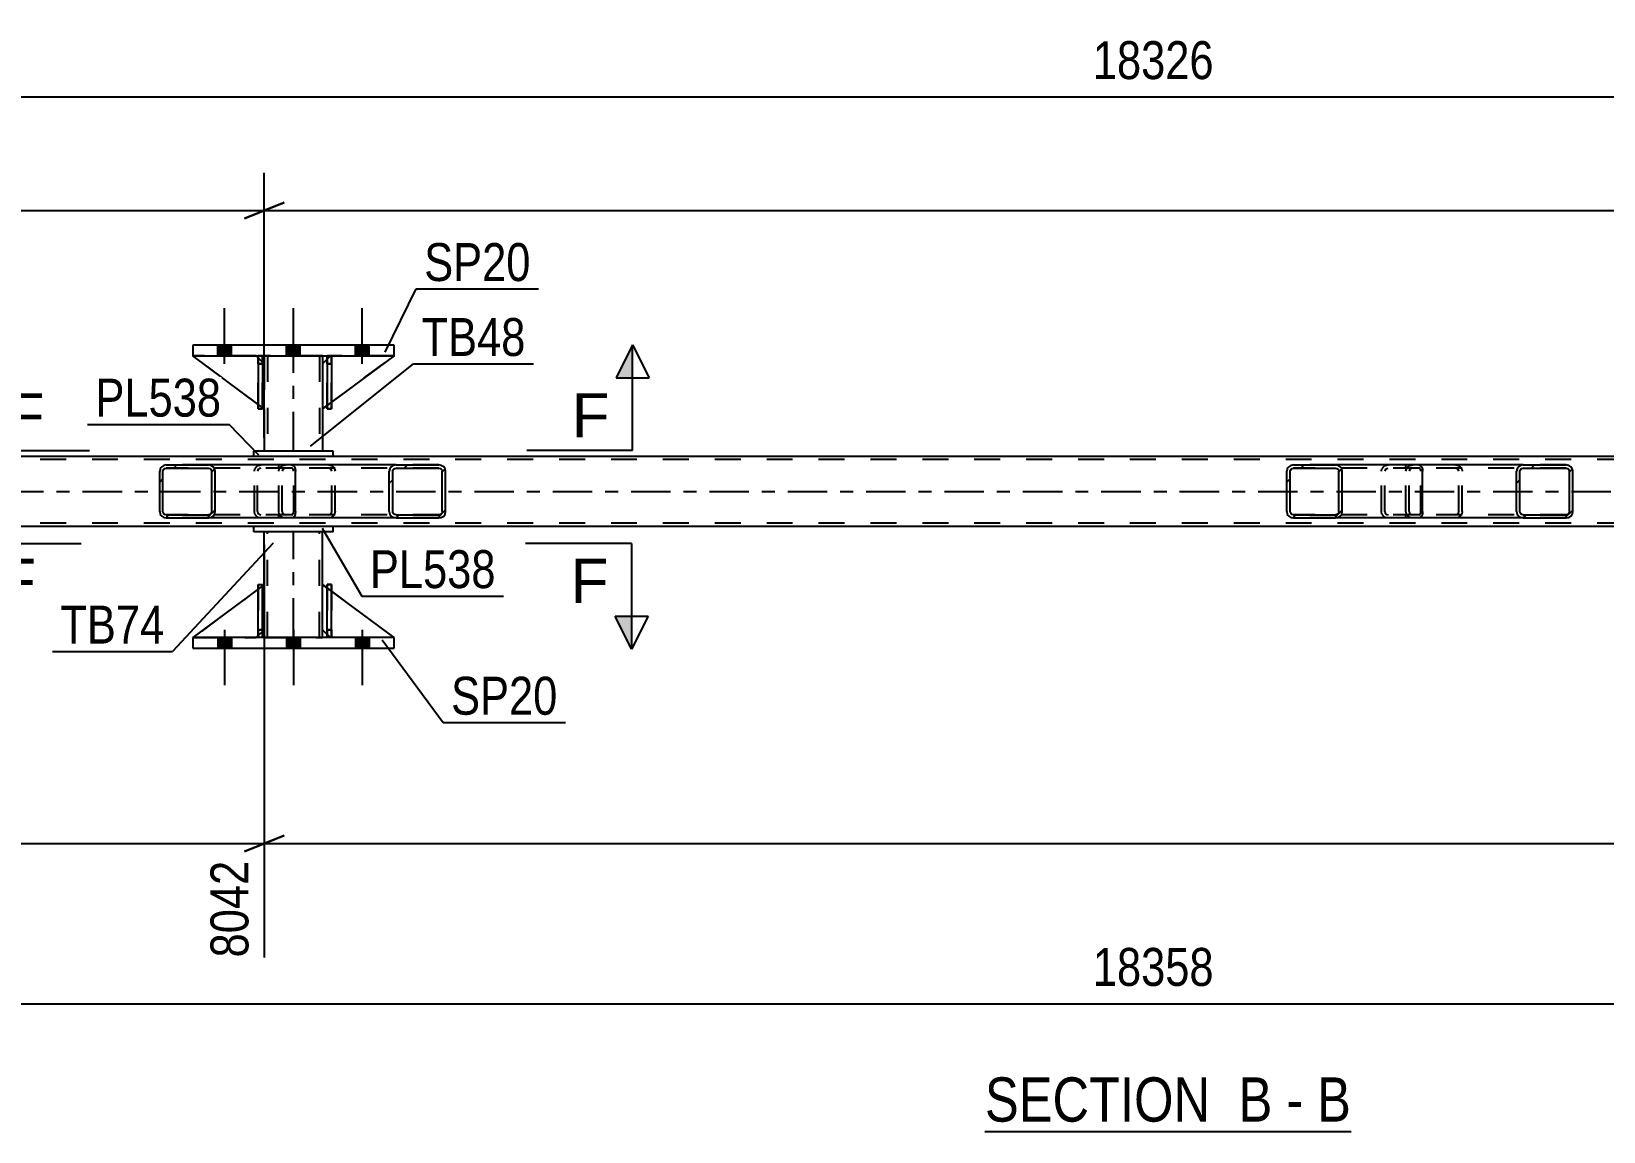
# Model space of a CAD drawing. Header units: millimetres. Extents: x 0 to 841, y 0 to 594.
# Drawn here: x 314.7 to 433.4, y 175.8 to 258.8 of the extents above; entities that cross this region are included whole.
import ezdxf

# ---------------------------------------------------------------- set-up
doc = ezdxf.new("R2010")
doc.units = ezdxf.units.MM
doc.linetypes.add('DXK_LINE_DOT2', pattern=[3.9198, 1.9599, -1.9599])
doc.linetypes.add('DXK_LINE_DOT3', pattern=[5.9187, 2.979, -0.9799, 0.9799, -0.9799])
doc.styles.add('Arial', font='ARIAL.TTF', dxfattribs={"height": 0.2})
doc.styles.add('Arial Narrow', font='ARIALN.TTF', dxfattribs={"height": 0.2})

# ---------------------------------------------------------------- blocks, each defined once
blk = doc.blocks.new('Unknown-717034467-12 - 3060')
at = {"color": 6, "linetype": 'Continuous'}
blk.add_line((386.7, 175.77), (414.35, 175.77), dxfattribs=at)
at = {"color": 0, "linetype": 'Continuous'}
for points in [[(404.81, 176.52), (404.81, 180.02), (386.7, 180.02), (386.7, 176.52)], [(408.42, 176.52), (408.42, 180.02), (405.86, 180.02), (405.86, 176.52)], [(410.74, 176.52), (410.74, 180.02), (409.47, 180.02), (409.47, 176.52)], [(414.35, 176.52), (414.35, 180.02), (411.79, 180.02), (411.79, 176.52)]]:
    blk.add_wipeout(points, dxfattribs=at)
at = {"color": 7, "linetype": 'Continuous', "style": 'Arial Narrow'}
for s, p in [('SECTION ', (386.7, 176.52)), ('B', (405.86, 176.52)), ('B', (411.79, 176.52)), ('-', (409.47, 176.52))]:
    blk.add_text(s, height=3.34, dxfattribs=at).set_placement(p)
blk = doc.blocks.new('Part-717034467-3235 - 3060')
at = {"color": 2, "linetype": 'Continuous'}
for p, q in [((331.82, 230.68), (326.87, 234.35)), ((331.82, 234.2), (331.67, 234.35)), ((332.27, 233.75), (332.14, 233.88)), ((332.27, 233.75), (332.27, 233.75)), ((332.27, 230.35), (332.27, 233.75)), ((332.14, 230.44), (332.27, 230.35)), ((332.27, 230.35), (332.27, 230.35))]:
    blk.add_line(p, q, dxfattribs=at)
at = {"color": 7, "linetype": 'DXK_LINE_DOT2'}
for p, q in [((331.67, 234.35), (326.87, 234.35)), ((331.67, 234.35), (332.27, 233.75)), ((332.14, 233.88), (331.82, 234.2)), ((332.27, 233.75), (332.27, 230.35)), ((332.14, 230.44), (331.82, 230.68))]:
    blk.add_line(p, q, dxfattribs=at)
blk = doc.blocks.new('Part-717034467-3236 - 3060')
at = {"color": 7, "linetype": 'DXK_LINE_DOT2'}
for p, q in [((337.02, 233.75), (337.02, 234.35)), ((337.02, 234.35), (337.02, 234.35)), ((337.02, 234.35), (337.02, 230.35)), ((337.34, 234.35), (337.02, 234.35)), ((337.34, 233.75), (337.34, 234.35)), ((337.34, 230.35), (337.34, 234.35)), ((337.02, 230.35), (337.02, 233.75)), ((337.02, 233.75), (337.34, 233.75)), ((337.34, 233.75), (337.34, 230.35)), ((337.02, 230.35), (337.34, 230.35))]:
    blk.add_line(p, q, dxfattribs=at)
blk = doc.blocks.new('Part-717034467-3144 - 3060')
at = {"linetype": 'Continuous'}
h = blk.add_hatch(dxfattribs=at)
h.set_pattern_fill('', scale=0.7, style=0, pattern_type=0)
h.set_pattern_definition([(45, (431.0653, 225.8123), (-1.57154, 1.57154), [])])
h.paths.add_polyline_path([(431.1, 225.63), (431.07, 225.81), (430.95, 225.97), (430.79, 226.07), (430.59, 226.11), (427.36, 226.11), (427.16, 226.07), (427, 225.97), (426.89, 225.81), (426.85, 225.63), (426.85, 222.59), (426.89, 222.4), (427, 222.25), (427.16, 222.15), (427.36, 222.11), (430.59, 222.11), (430.79, 222.15), (430.95, 222.25), (431.07, 222.4), (431.1, 222.59)])
h.paths.add_polyline_path([(430.83, 222.5), (430.77, 222.42), (430.69, 222.37), (430.59, 222.35), (427.36, 222.35), (427.26, 222.37), (427.18, 222.42), (427.12, 222.5), (427.1, 222.59), (427.1, 225.63), (427.12, 225.72), (427.18, 225.8), (427.26, 225.85), (427.36, 225.87), (430.59, 225.87), (430.69, 225.85), (430.77, 225.8), (430.83, 225.72), (430.85, 225.63), (430.85, 222.59)])
at = {"color": 7, "linetype": 'DXK_LINE_DOT2'}
for p, q in [((418.5, 225.63), (418.54, 225.81)), ((418.5, 222.59), (418.5, 225.63)), ((418.77, 225.72), (418.75, 225.63)), ((418.75, 222.59), (418.75, 225.63)), ((418.83, 225.8), (418.77, 225.72)), ((418.81, 226.07), (419.01, 226.11)), ((418.91, 225.85), (418.83, 225.8)), ((419.01, 225.87), (418.91, 225.85)), ((419.49, 226.11), (419.01, 226.11)), ((430.59, 225.87), (419.01, 225.87)), ((422.24, 226.11), (422.44, 226.07)), ((422.34, 225.85), (422.24, 225.87)), ((422.42, 225.8), (422.34, 225.85)), ((422.48, 225.72), (422.42, 225.8)), ((422.5, 225.63), (422.48, 225.72)), ((422.5, 222.59), (422.5, 225.63)), ((422.72, 225.81), (422.75, 225.63)), ((422.75, 222.59), (422.75, 225.63)), ((430.59, 226.11), (427.36, 226.11)), ((418.54, 222.4), (418.5, 222.59)), ((418.75, 222.59), (418.77, 222.5)), ((418.77, 222.5), (418.83, 222.42)), ((419.01, 222.11), (418.81, 222.15)), ((418.83, 222.42), (418.91, 222.37)), ((418.91, 222.37), (419.01, 222.35)), ((430.59, 222.35), (419.01, 222.35)), ((419.49, 222.11), (419.01, 222.11)), ((422.24, 222.35), (422.34, 222.37)), ((422.44, 222.15), (422.24, 222.11)), ((422.34, 222.37), (422.42, 222.42)), ((422.42, 222.42), (422.48, 222.5)), ((422.48, 222.5), (422.5, 222.59)), ((422.75, 222.59), (422.72, 222.4)), ((430.59, 222.11), (427.36, 222.11))]:
    blk.add_line(p, q, dxfattribs=at)
at = {"color": 2, "linetype": 'Continuous'}
for p, q in [((427.36, 226.11), (419.49, 226.11)), ((426.89, 225.81), (426.85, 225.63)), ((426.85, 222.59), (426.85, 225.63)), ((427.1, 225.63), (427.12, 225.72)), ((427.1, 222.59), (427.1, 225.63)), ((427.12, 225.72), (427.18, 225.8)), ((427.36, 226.11), (427.16, 226.07)), ((427.18, 225.8), (427.26, 225.85)), ((427.26, 225.85), (427.36, 225.87)), ((427.36, 226.11), (430.59, 226.11)), ((427.36, 225.87), (430.59, 225.87)), ((430.79, 226.07), (430.59, 226.11)), ((430.59, 225.87), (430.69, 225.85)), ((430.69, 225.85), (430.77, 225.8)), ((430.77, 225.8), (430.83, 225.72)), ((430.83, 225.72), (430.85, 225.63)), ((430.85, 222.59), (430.85, 225.63)), ((431.1, 225.63), (431.07, 225.81)), ((431.1, 222.59), (431.1, 225.63)), ((427.36, 222.11), (419.49, 222.11)), ((426.85, 222.59), (426.89, 222.4)), ((427.12, 222.5), (427.1, 222.59)), ((427.18, 222.42), (427.12, 222.5)), ((427.16, 222.15), (427.36, 222.11)), ((427.26, 222.37), (427.18, 222.42)), ((427.36, 222.35), (427.26, 222.37)), ((427.36, 222.35), (430.59, 222.35)), ((427.36, 222.11), (430.59, 222.11)), ((430.69, 222.37), (430.59, 222.35)), ((430.59, 222.11), (430.79, 222.15)), ((430.77, 222.42), (430.69, 222.37)), ((430.83, 222.5), (430.77, 222.42)), ((430.85, 222.59), (430.83, 222.5)), ((431.07, 222.4), (431.1, 222.59))]:
    blk.add_line(p, q, dxfattribs=at)
at = {"color": 7, "linetype": 'DXK_LINE_DOT2'}
for centre, start, end in [((418.99, 225.61), 110.7583, 155.6801), ((422.26, 225.61), 24.3199, 69.2417), ((418.99, 222.61), 204.3199, 249.2417), ((422.26, 222.61), 290.7583, 335.6801)]:
    blk.add_arc(centre, 0.496, start, end, dxfattribs=at)
at = {"color": 2, "linetype": 'Continuous'}
for centre, start, end in [((427.34, 225.61), 110.7583, 155.68), ((430.61, 225.61), 24.32, 69.2417), ((427.34, 222.61), 204.32, 249.2417), ((430.61, 222.61), 290.7583, 335.68)]:
    blk.add_arc(centre, 0.496, start, end, dxfattribs=at)
blk = doc.blocks.new('Part-717034467-3149 - 3060')
at = {"color": 2, "linetype": 'Continuous'}
for p, q in [((728.88, 226.75), (69.96, 226.75)), ((331.47, 221.47), (167.2, 221.47)), ((586.88, 221.47), (337.47, 221.47))]:
    blk.add_line(p, q, dxfattribs=at)
at = {"color": 7, "linetype": 'DXK_LINE_DOT2'}
for p, q in [((728.88, 226.51), (69.96, 226.51)), ((728.88, 221.71), (69.96, 221.71)), ((337.47, 221.47), (331.47, 221.47))]:
    blk.add_line(p, q, dxfattribs=at)
at = {"color": 7, "linetype": 'DXK_LINE_DOT3'}
blk.add_line((69.96, 224.11), (728.88, 224.11), dxfattribs=at)
blk = doc.blocks.new('Part-717034467-3348 - 3060')
at = {"color": 7, "linetype": 'DXK_LINE_DOT2'}
for p, q in [((337.34, 217.07), (337.02, 217.07)), ((337.02, 213.67), (337.02, 217.07)), ((337.02, 217.07), (337.02, 213.07)), ((337.34, 217.07), (337.34, 213.67)), ((337.34, 213.07), (337.34, 217.07)), ((337.34, 213.67), (337.02, 213.67)), ((337.02, 213.07), (337.02, 213.67)), ((337.34, 213.07), (337.02, 213.07)), ((337.34, 213.67), (337.34, 213.07)), ((337.34, 213.07), (337.34, 213.07))]:
    blk.add_line(p, q, dxfattribs=at)
blk = doc.blocks.new('Part-717034467-3232 - 3060')
at = {"color": 7, "linetype": 'DXK_LINE_DOT2'}
for p, q in [((337.27, 234.35), (336.67, 233.75)), ((336.67, 230.35), (342.07, 234.35)), ((342.07, 234.35), (337.27, 234.35)), ((336.67, 233.75), (336.67, 230.35))]:
    blk.add_line(p, q, dxfattribs=at)
blk = doc.blocks.new('Part-717034467-3185 - 3060')
at = {"color": 2, "linetype": 'Continuous'}
for p, q in [((337.47, 227.15), (331.47, 227.15)), ((331.47, 226.75), (331.47, 227.15)), ((337.47, 226.75), (337.47, 227.15)), ((337.47, 226.75), (331.47, 226.75))]:
    blk.add_line(p, q, dxfattribs=at)
blk = doc.blocks.new('Part-717034467-3187 - 3060')
at = {"linetype": 'Continuous'}
h = blk.add_hatch(dxfattribs=at)
h.set_pattern_fill('', scale=0.7, style=0, pattern_type=0)
h.set_pattern_definition([(45, (328.5195, 225.8123), (-1.57154, 1.57154), [])])
h.paths.add_polyline_path([(328.56, 225.63), (328.52, 225.81), (328.41, 225.97), (328.25, 226.07), (328.06, 226.11), (324.87, 226.11), (324.68, 226.07), (324.52, 225.97), (324.41, 225.81), (324.37, 225.63), (324.37, 222.59), (324.41, 222.4), (324.52, 222.25), (324.68, 222.15), (324.87, 222.11), (328.06, 222.11), (328.25, 222.15), (328.41, 222.25), (328.52, 222.4), (328.56, 222.59)])
h.paths.add_polyline_path([(328.29, 222.5), (328.23, 222.42), (328.15, 222.37), (328.06, 222.35), (324.87, 222.35), (324.77, 222.37), (324.69, 222.42), (324.64, 222.5), (324.62, 222.59), (324.62, 225.63), (324.64, 225.72), (324.69, 225.8), (324.77, 225.85), (324.87, 225.87), (328.06, 225.87), (328.15, 225.85), (328.23, 225.8), (328.29, 225.72), (328.31, 225.63), (328.31, 222.59)])
at = {"color": 2, "linetype": 'Continuous'}
for p, q in [((324.41, 225.81), (324.37, 225.63)), ((324.37, 222.59), (324.37, 225.63)), ((324.62, 225.63), (324.64, 225.72)), ((324.62, 222.59), (324.62, 225.63)), ((324.64, 225.72), (324.69, 225.8)), ((324.87, 226.11), (324.68, 226.07)), ((324.69, 225.8), (324.77, 225.85)), ((324.77, 225.85), (324.87, 225.87)), ((324.87, 226.11), (328.06, 226.11)), ((324.87, 225.87), (328.06, 225.87)), ((334.36, 226.11), (328.06, 226.11)), ((328.25, 226.07), (328.06, 226.11)), ((328.06, 225.87), (328.15, 225.85)), ((328.15, 225.85), (328.23, 225.8)), ((328.23, 225.8), (328.29, 225.72)), ((328.29, 225.72), (328.31, 225.63)), ((328.31, 222.59), (328.31, 225.63)), ((328.56, 225.63), (328.52, 225.81)), ((328.56, 222.59), (328.56, 225.63)), ((334.36, 226.11), (334.46, 226.07)), ((334.46, 226.07), (334.55, 225.97)), ((334.55, 225.97), (334.61, 225.81)), ((334.61, 225.81), (334.63, 225.63)), ((334.63, 222.59), (334.63, 225.63)), ((324.37, 222.59), (324.41, 222.4)), ((324.64, 222.5), (324.62, 222.59)), ((324.69, 222.42), (324.64, 222.5)), ((324.68, 222.15), (324.87, 222.11)), ((324.77, 222.37), (324.69, 222.42)), ((324.87, 222.35), (324.77, 222.37)), ((324.87, 222.35), (328.06, 222.35)), ((324.87, 222.11), (328.06, 222.11)), ((328.15, 222.37), (328.06, 222.35)), ((328.06, 222.11), (328.25, 222.15)), ((334.36, 222.11), (328.06, 222.11)), ((328.23, 222.42), (328.15, 222.37)), ((328.29, 222.5), (328.23, 222.42)), ((328.31, 222.59), (328.29, 222.5)), ((328.52, 222.4), (328.56, 222.59)), ((334.46, 222.15), (334.36, 222.11)), ((334.55, 222.25), (334.46, 222.15)), ((334.61, 222.4), (334.55, 222.25)), ((334.63, 222.59), (334.61, 222.4))]:
    blk.add_line(p, q, dxfattribs=at)
at = {"color": 7, "linetype": 'DXK_LINE_DOT2'}
for p, q in [((328.06, 226.11), (324.87, 226.11)), ((334.36, 225.87), (324.87, 225.87)), ((331.52, 225.63), (331.56, 225.81)), ((331.52, 222.59), (331.52, 225.63)), ((331.79, 225.72), (331.77, 225.63)), ((331.77, 222.59), (331.77, 225.63)), ((331.84, 225.8), (331.79, 225.72)), ((331.83, 226.07), (332.02, 226.11)), ((331.92, 225.85), (331.84, 225.8)), ((332.02, 225.87), (331.92, 225.85)), ((333.36, 225.87), (333.36, 226.11)), ((334.41, 225.85), (334.36, 225.87)), ((334.45, 225.8), (334.41, 225.85)), ((334.48, 225.72), (334.45, 225.8)), ((334.49, 225.63), (334.48, 225.72)), ((334.49, 222.59), (334.49, 225.63)), ((334.36, 222.35), (324.87, 222.35)), ((328.06, 222.11), (324.87, 222.11)), ((331.56, 222.4), (331.52, 222.59)), ((331.77, 222.59), (331.79, 222.5)), ((331.79, 222.5), (331.84, 222.42)), ((332.02, 222.11), (331.83, 222.15)), ((331.84, 222.42), (331.92, 222.37)), ((331.92, 222.37), (332.02, 222.35)), ((333.36, 222.11), (333.36, 222.35)), ((334.36, 222.35), (334.41, 222.37)), ((334.41, 222.37), (334.45, 222.42)), ((334.45, 222.42), (334.48, 222.5)), ((334.48, 222.5), (334.49, 222.59))]:
    blk.add_line(p, q, dxfattribs=at)
at = {"color": 2, "linetype": 'Continuous'}
for centre, start, end in [((324.86, 225.61), 111.1941, 156.1506), ((328.07, 225.61), 23.8494, 68.8059), ((324.86, 222.6), 203.8494, 248.8059), ((328.07, 222.6), 291.1941, 336.1506)]:
    blk.add_arc(centre, 0.492, start, end, dxfattribs=at)
at = {"color": 7, "linetype": 'DXK_LINE_DOT2'}
for centre, start, end in [((332.01, 225.61), 111.1941, 156.1506), ((332.01, 222.6), 203.8494, 248.8059)]:
    blk.add_arc(centre, 0.492, start, end, dxfattribs=at)
blk = doc.blocks.new('Bolt-717034467-3205 - 3060')
at = {"linetype": 'Continuous'}
for points in [[(328.75, 234.35), (329.79, 234.35), (329.79, 235.15), (328.75, 235.15)], [(328.75, 234.35), (329.79, 234.35), (329.79, 235.15), (328.75, 235.15)], [(328.75, 234.35), (329.79, 234.35), (329.79, 235.15), (328.75, 235.15)], [(333.95, 234.35), (334.99, 234.35), (334.99, 235.15), (333.95, 235.15)], [(333.95, 234.35), (334.99, 234.35), (334.99, 235.15), (333.95, 235.15)], [(339.15, 234.35), (340.19, 234.35), (340.19, 235.15), (339.15, 235.15)], [(339.15, 234.35), (340.19, 234.35), (340.19, 235.15), (339.15, 235.15)], [(339.15, 234.35), (340.19, 234.35), (340.19, 235.15), (339.15, 235.15)]]:
    blk.add_hatch(color=1, dxfattribs=at).paths.add_polyline_path(points)
at = {"color": 1, "linetype": 'Continuous'}
for p, q in [((329.27, 233.75), (329.27, 237.95)), ((329.27, 233.75), (329.27, 237.95)), ((329.27, 233.75), (329.27, 237.95)), ((334.47, 233.75), (334.47, 237.95)), ((334.47, 233.75), (334.47, 237.95)), ((339.67, 233.75), (339.67, 237.95)), ((339.67, 233.75), (339.67, 237.95)), ((339.67, 233.75), (339.67, 237.95)), ((328.75, 234.35), (328.75, 235.15)), ((328.75, 234.35), (328.75, 235.15)), ((328.75, 234.35), (328.75, 235.15)), ((329.79, 234.35), (329.79, 235.15)), ((329.79, 234.35), (329.79, 235.15)), ((329.79, 234.35), (329.79, 235.15)), ((333.95, 234.35), (333.95, 235.15)), ((333.95, 234.35), (333.95, 235.15)), ((334.99, 234.35), (334.99, 235.15)), ((334.99, 234.35), (334.99, 235.15)), ((339.15, 234.35), (339.15, 235.15)), ((339.15, 234.35), (339.15, 235.15)), ((339.15, 234.35), (339.15, 235.15)), ((340.19, 234.35), (340.19, 235.15)), ((340.19, 234.35), (340.19, 235.15)), ((340.19, 234.35), (340.19, 235.15))]:
    blk.add_line(p, q, dxfattribs=at)
blk = doc.blocks.new('Part-717034467-3328 - 3060')
at = {"color": 2, "linetype": 'Continuous'}
for p, q in [((331.82, 216.74), (326.87, 213.07)), ((332.27, 217.07), (332.14, 216.97)), ((332.27, 213.67), (332.27, 217.07)), ((331.82, 213.22), (331.67, 213.07)), ((332.27, 213.67), (332.14, 213.54)), ((332.27, 213.67), (332.27, 213.67))]:
    blk.add_line(p, q, dxfattribs=at)
at = {"color": 7, "linetype": 'DXK_LINE_DOT2'}
for p, q in [((332.14, 216.97), (331.82, 216.74)), ((332.27, 213.67), (332.27, 217.07)), ((326.87, 213.07), (331.67, 213.07)), ((332.27, 213.67), (331.67, 213.07)), ((332.14, 213.54), (331.82, 213.22))]:
    blk.add_line(p, q, dxfattribs=at)
blk = doc.blocks.new('Part-717034467-3220 - 3060')
at = {"linetype": 'Continuous'}
h = blk.add_hatch(dxfattribs=at)
h.set_pattern_fill('', scale=0.7, style=0, pattern_type=0)
h.set_pattern_definition([(45, (413.6538, 225.8123), (-1.57154, 1.57154), [])])
h.paths.add_polyline_path([(413.69, 225.63), (413.65, 225.81), (413.54, 225.97), (413.38, 226.07), (413.19, 226.11), (410.01, 226.11), (409.81, 226.07), (409.65, 225.97), (409.54, 225.81), (409.5, 225.63), (409.5, 222.59), (409.54, 222.4), (409.65, 222.25), (409.81, 222.15), (410.01, 222.11), (413.19, 222.11), (413.38, 222.15), (413.54, 222.25), (413.65, 222.4), (413.69, 222.59)])
h.paths.add_polyline_path([(413.42, 222.5), (413.37, 222.42), (413.29, 222.37), (413.19, 222.35), (410.01, 222.35), (409.91, 222.37), (409.83, 222.42), (409.77, 222.5), (409.75, 222.59), (409.75, 225.63), (409.77, 225.72), (409.83, 225.8), (409.91, 225.85), (410.01, 225.87), (413.19, 225.87), (413.29, 225.85), (413.37, 225.8), (413.42, 225.72), (413.44, 225.63), (413.44, 222.59)])
at = {"color": 2, "linetype": 'Continuous'}
for p, q in [((409.54, 225.81), (409.5, 225.63)), ((409.5, 222.59), (409.5, 225.63)), ((409.75, 225.63), (409.77, 225.72)), ((409.75, 222.59), (409.75, 225.63)), ((409.77, 225.72), (409.83, 225.8)), ((410.01, 226.11), (409.81, 226.07)), ((409.83, 225.8), (409.91, 225.85)), ((409.91, 225.85), (410.01, 225.87)), ((410.01, 226.11), (413.19, 226.11)), ((410.01, 225.87), (413.19, 225.87)), ((419.49, 226.11), (413.19, 226.11)), ((413.38, 226.07), (413.19, 226.11)), ((413.19, 225.87), (413.29, 225.85)), ((413.29, 225.85), (413.37, 225.8)), ((413.37, 225.8), (413.42, 225.72)), ((413.42, 225.72), (413.44, 225.63)), ((413.44, 222.59), (413.44, 225.63)), ((413.69, 225.63), (413.65, 225.81)), ((413.69, 222.59), (413.69, 225.63)), ((419.49, 226.11), (419.59, 226.07)), ((419.59, 226.07), (419.68, 225.97)), ((419.68, 225.97), (419.74, 225.81)), ((419.74, 225.81), (419.76, 225.63)), ((419.76, 222.59), (419.76, 225.63)), ((409.5, 222.59), (409.54, 222.4)), ((409.77, 222.5), (409.75, 222.59)), ((409.83, 222.42), (409.77, 222.5)), ((409.81, 222.15), (410.01, 222.11)), ((409.91, 222.37), (409.83, 222.42)), ((410.01, 222.35), (409.91, 222.37)), ((410.01, 222.35), (413.19, 222.35)), ((410.01, 222.11), (413.19, 222.11)), ((413.29, 222.37), (413.19, 222.35)), ((413.19, 222.11), (413.38, 222.15)), ((419.49, 222.11), (413.19, 222.11)), ((413.37, 222.42), (413.29, 222.37)), ((413.42, 222.5), (413.37, 222.42)), ((413.44, 222.59), (413.42, 222.5)), ((413.65, 222.4), (413.69, 222.59)), ((419.59, 222.15), (419.49, 222.11)), ((419.68, 222.25), (419.59, 222.15)), ((419.74, 222.4), (419.68, 222.25)), ((419.76, 222.59), (419.74, 222.4))]:
    blk.add_line(p, q, dxfattribs=at)
at = {"color": 7, "linetype": 'DXK_LINE_DOT2'}
for p, q in [((413.19, 226.11), (410.01, 226.11)), ((419.49, 225.87), (410.01, 225.87)), ((416.65, 225.63), (416.69, 225.81)), ((416.65, 222.59), (416.65, 225.63)), ((416.92, 225.72), (416.9, 225.63)), ((416.9, 222.59), (416.9, 225.63)), ((416.98, 225.8), (416.92, 225.72)), ((416.96, 226.07), (417.16, 226.11)), ((416.98, 225.8), (417, 225.81)), ((417, 225.81), (417.06, 225.85)), ((417.06, 225.85), (417.16, 225.87)), ((418.5, 225.87), (418.5, 226.11)), ((419.54, 225.85), (419.49, 225.87)), ((419.59, 225.8), (419.54, 225.85)), ((419.62, 225.72), (419.59, 225.8)), ((419.63, 225.63), (419.62, 225.72)), ((419.63, 222.59), (419.63, 225.63)), ((419.49, 222.35), (410.01, 222.35)), ((413.19, 222.11), (410.01, 222.11)), ((416.69, 222.4), (416.65, 222.59)), ((416.9, 222.59), (416.92, 222.5)), ((416.92, 222.5), (416.98, 222.42)), ((417.16, 222.11), (416.96, 222.15)), ((416.98, 222.42), (417, 222.4)), ((417, 222.4), (417.06, 222.37)), ((417.06, 222.37), (417.16, 222.35)), ((418.5, 222.11), (418.5, 222.35)), ((419.49, 222.35), (419.54, 222.37)), ((419.54, 222.37), (419.59, 222.42)), ((419.59, 222.42), (419.62, 222.5)), ((419.62, 222.5), (419.63, 222.59))]:
    blk.add_line(p, q, dxfattribs=at)
at = {"color": 2, "linetype": 'Continuous'}
for centre, start, end in [((409.99, 225.61), 111.1941, 156.1506), ((413.2, 225.61), 23.8494, 68.8059), ((409.99, 222.6), 203.8494, 248.8059), ((413.2, 222.6), 291.1941, 336.1506)]:
    blk.add_arc(centre, 0.492, start, end, dxfattribs=at)
at = {"color": 7, "linetype": 'DXK_LINE_DOT2'}
for centre, start, end in [((417.14, 225.61), 111.1941, 156.1506), ((417.14, 222.6), 203.8494, 248.8059)]:
    blk.add_arc(centre, 0.492, start, end, dxfattribs=at)
blk = doc.blocks.new('Part-717034467-3221 - 3060')
at = {"linetype": 'Continuous'}
h = blk.add_hatch(dxfattribs=at)
h.set_pattern_fill('', scale=0.7, style=0, pattern_type=0)
h.set_pattern_definition([(45, (345.931, 225.8123), (-1.57154, 1.57154), [])])
h.paths.add_polyline_path([(345.97, 225.63), (345.93, 225.81), (345.82, 225.97), (345.65, 226.07), (345.46, 226.11), (342.22, 226.11), (342.03, 226.07), (341.86, 225.97), (341.75, 225.81), (341.71, 225.63), (341.71, 222.59), (341.75, 222.4), (341.86, 222.25), (342.03, 222.15), (342.22, 222.11), (345.46, 222.11), (345.65, 222.15), (345.82, 222.25), (345.93, 222.4), (345.97, 222.59)])
h.paths.add_polyline_path([(345.7, 222.5), (345.64, 222.42), (345.56, 222.37), (345.46, 222.35), (342.22, 222.35), (342.13, 222.37), (342.04, 222.42), (341.99, 222.5), (341.97, 222.59), (341.97, 225.63), (341.99, 225.72), (342.04, 225.8), (342.13, 225.85), (342.22, 225.87), (345.46, 225.87), (345.56, 225.85), (345.64, 225.8), (345.7, 225.72), (345.71, 225.63), (345.71, 222.59)])
at = {"color": 7, "linetype": 'DXK_LINE_DOT2'}
for p, q in [((333.36, 225.63), (333.4, 225.81)), ((333.36, 222.59), (333.36, 225.63)), ((333.64, 225.72), (333.62, 225.63)), ((333.62, 222.59), (333.62, 225.63)), ((333.69, 225.8), (333.64, 225.72)), ((333.68, 226.07), (333.87, 226.11)), ((333.78, 225.85), (333.69, 225.8)), ((333.87, 225.87), (333.78, 225.85)), ((334.36, 226.11), (333.87, 226.11)), ((345.46, 225.87), (333.87, 225.87)), ((337.11, 226.11), (337.31, 226.07)), ((337.21, 225.85), (337.11, 225.87)), ((337.29, 225.8), (337.21, 225.85)), ((337.35, 225.72), (337.29, 225.8)), ((337.37, 225.63), (337.35, 225.72)), ((337.37, 222.59), (337.37, 225.63)), ((337.58, 225.81), (337.62, 225.63)), ((337.62, 222.59), (337.62, 225.63)), ((345.46, 226.11), (342.22, 226.11)), ((333.4, 222.4), (333.36, 222.59)), ((333.62, 222.59), (333.64, 222.5)), ((333.64, 222.5), (333.69, 222.42)), ((333.87, 222.11), (333.68, 222.15)), ((333.69, 222.42), (333.78, 222.37)), ((333.78, 222.37), (333.87, 222.35)), ((345.46, 222.35), (333.87, 222.35)), ((334.36, 222.11), (333.87, 222.11)), ((337.11, 222.35), (337.21, 222.37)), ((337.31, 222.15), (337.11, 222.11)), ((337.21, 222.37), (337.29, 222.42)), ((337.29, 222.42), (337.35, 222.5)), ((337.35, 222.5), (337.37, 222.59)), ((337.62, 222.59), (337.58, 222.4)), ((345.46, 222.11), (342.22, 222.11))]:
    blk.add_line(p, q, dxfattribs=at)
at = {"color": 2, "linetype": 'Continuous'}
for p, q in [((342.22, 226.11), (334.36, 226.11)), ((341.75, 225.81), (341.71, 225.63)), ((341.71, 222.59), (341.71, 225.63)), ((341.97, 225.63), (341.99, 225.72)), ((341.97, 222.59), (341.97, 225.63)), ((341.99, 225.72), (342.04, 225.8)), ((342.22, 226.11), (342.03, 226.07)), ((342.04, 225.8), (342.13, 225.85)), ((342.13, 225.85), (342.22, 225.87)), ((342.22, 226.11), (345.46, 226.11)), ((342.22, 225.87), (345.46, 225.87)), ((345.65, 226.07), (345.46, 226.11)), ((345.46, 225.87), (345.56, 225.85)), ((345.56, 225.85), (345.64, 225.8)), ((345.64, 225.8), (345.7, 225.72)), ((345.7, 225.72), (345.71, 225.63)), ((345.71, 222.59), (345.71, 225.63)), ((345.97, 225.63), (345.93, 225.81)), ((345.97, 222.59), (345.97, 225.63)), ((342.22, 222.11), (334.36, 222.11)), ((341.71, 222.59), (341.75, 222.4)), ((341.99, 222.5), (341.97, 222.59)), ((342.04, 222.42), (341.99, 222.5)), ((342.03, 222.15), (342.22, 222.11)), ((342.13, 222.37), (342.04, 222.42)), ((342.22, 222.35), (342.13, 222.37)), ((342.22, 222.35), (345.46, 222.35)), ((342.22, 222.11), (345.46, 222.11)), ((345.56, 222.37), (345.46, 222.35)), ((345.46, 222.11), (345.65, 222.15)), ((345.64, 222.42), (345.56, 222.37)), ((345.7, 222.5), (345.64, 222.42)), ((345.71, 222.59), (345.7, 222.5)), ((345.93, 222.4), (345.97, 222.59))]:
    blk.add_line(p, q, dxfattribs=at)
at = {"color": 7, "linetype": 'DXK_LINE_DOT2'}
for centre, start, end in [((333.86, 225.61), 110.7583, 155.6801), ((337.13, 225.61), 24.3199, 69.2417), ((333.86, 222.61), 204.3199, 249.2417), ((337.13, 222.61), 290.7583, 335.6801)]:
    blk.add_arc(centre, 0.496, start, end, dxfattribs=at)
at = {"color": 2, "linetype": 'Continuous'}
for centre, start, end in [((342.2, 225.61), 110.7583, 155.68), ((345.48, 225.61), 24.32, 69.2417), ((342.2, 222.61), 204.32, 249.2417), ((345.48, 222.61), 290.7583, 335.68)]:
    blk.add_arc(centre, 0.496, start, end, dxfattribs=at)
blk = doc.blocks.new('Part-717034467-3233 - 3060')
at = {"color": 2, "linetype": 'Continuous'}
for p, q in [((337.02, 234.1), (336.67, 233.75)), ((342.07, 234.35), (337.34, 230.85)), ((336.67, 233.75), (336.67, 230.35)), ((337.02, 230.61), (336.67, 230.35))]:
    blk.add_line(p, q, dxfattribs=at)
at = {"color": 7, "linetype": 'DXK_LINE_DOT2'}
for p, q in [((337.27, 234.35), (337.02, 234.1)), ((342.07, 234.35), (337.27, 234.35)), ((337.34, 230.85), (337.02, 230.61))]:
    blk.add_line(p, q, dxfattribs=at)
blk = doc.blocks.new('Part-717034467-3234 - 3060')
at = {"color": 7, "linetype": 'DXK_LINE_DOT2'}
for p, q in [((332.27, 230.35), (326.87, 234.35)), ((326.87, 234.35), (331.67, 234.35)), ((331.67, 234.35), (332.27, 233.75)), ((332.27, 233.75), (331.67, 234.35)), ((332.27, 233.75), (332.27, 230.35)), ((332.27, 233.75), (332.27, 233.75)), ((332.27, 233.75), (332.27, 230.35))]:
    blk.add_line(p, q, dxfattribs=at)
blk = doc.blocks.new('Part-717034467-3237 - 3060')
at = {"color": 7, "linetype": 'DXK_LINE_DOT2'}
for p, q in [((331.82, 233.75), (331.82, 234.35)), ((331.82, 234.35), (331.82, 234.35)), ((331.82, 234.35), (331.82, 230.35)), ((332.14, 234.35), (331.82, 234.35)), ((332.14, 233.75), (332.14, 234.35)), ((332.14, 230.35), (332.14, 234.35)), ((331.82, 230.35), (331.82, 233.75)), ((331.82, 233.75), (332.14, 233.75)), ((332.14, 233.75), (332.14, 230.35)), ((331.82, 230.35), (332.14, 230.35))]:
    blk.add_line(p, q, dxfattribs=at)
blk = doc.blocks.new('Part-717034467-3242 - 3060')
at = {"color": 2, "linetype": 'Continuous'}
for p, q in [((342.07, 235.15), (326.87, 235.15)), ((326.87, 235.15), (326.87, 234.35)), ((342.07, 234.35), (342.07, 235.15)), ((326.87, 234.35), (342.07, 234.35))]:
    blk.add_line(p, q, dxfattribs=at)
blk = doc.blocks.new('Part-717034467-3247 - 3060')
at = {"color": 2, "linetype": 'Continuous'}
for p, q in [((332.27, 217.07), (332.27, 221.07)), ((336.67, 217.07), (336.67, 221.07)), ((332.27, 213.07), (332.27, 213.67)), ((336.67, 213.07), (336.67, 213.67))]:
    blk.add_line(p, q, dxfattribs=at)
at = {"color": 7, "linetype": 'DXK_LINE_DOT2'}
for p, q in [((336.67, 221.07), (332.27, 221.07)), ((332.51, 213.07), (332.51, 221.07)), ((336.43, 213.07), (336.43, 221.07)), ((332.27, 213.67), (332.27, 217.07)), ((336.67, 213.67), (336.67, 217.07)), ((332.27, 213.07), (336.67, 213.07))]:
    blk.add_line(p, q, dxfattribs=at)
at = {"color": 7, "linetype": 'DXK_LINE_DOT3'}
blk.add_line((334.47, 213.07), (334.47, 221.07), dxfattribs=at)
blk = doc.blocks.new('Part-717034467-3252 - 3060')
at = {"color": 2, "linetype": 'Continuous'}
for p, q in [((337.47, 221.47), (331.47, 221.47)), ((331.47, 221.07), (331.47, 221.47)), ((337.47, 221.07), (331.47, 221.07)), ((337.47, 221.07), (337.47, 221.47))]:
    blk.add_line(p, q, dxfattribs=at)
blk = doc.blocks.new('Part-717034467-3266 - 3060')
at = {"color": 2, "linetype": 'Continuous'}
for p, q in [((332.27, 234.35), (332.27, 233.75)), ((336.67, 234.35), (336.67, 233.75)), ((332.27, 230.35), (332.27, 227.15)), ((336.67, 230.35), (336.67, 227.15))]:
    blk.add_line(p, q, dxfattribs=at)
at = {"color": 7, "linetype": 'DXK_LINE_DOT2'}
for p, q in [((336.67, 234.35), (332.27, 234.35)), ((332.51, 234.35), (332.51, 227.15)), ((336.43, 234.35), (336.43, 227.15)), ((332.27, 233.75), (332.27, 230.35)), ((336.67, 233.75), (336.67, 230.35)), ((336.67, 227.15), (332.27, 227.15))]:
    blk.add_line(p, q, dxfattribs=at)
at = {"color": 7, "linetype": 'DXK_LINE_DOT3'}
blk.add_line((334.47, 227.15), (334.47, 234.35), dxfattribs=at)
blk = doc.blocks.new('Part-717034467-3276 - 3060')
at = {"color": 2, "linetype": 'Continuous'}
for p, q in [((337.34, 234.35), (337.02, 234.35)), ((337.02, 234.35), (337.02, 230.35)), ((337.34, 234.35), (337.34, 234.35)), ((337.34, 234.35), (337.34, 230.35)), ((337.34, 230.35), (337.02, 230.35))]:
    blk.add_line(p, q, dxfattribs=at)
at = {"color": 7, "linetype": 'DXK_LINE_DOT2'}
for p, q in [((337.02, 233.75), (337.02, 234.35)), ((337.34, 233.75), (337.34, 234.35)), ((337.34, 234.35), (337.34, 234.35)), ((337.34, 233.75), (337.02, 233.75)), ((337.02, 233.75), (337.02, 230.35)), ((337.34, 230.35), (337.34, 233.75))]:
    blk.add_line(p, q, dxfattribs=at)
blk = doc.blocks.new('Part-717034467-3277 - 3060')
at = {"color": 2, "linetype": 'Continuous'}
for p, q in [((332.14, 234.35), (331.82, 234.35)), ((331.82, 234.35), (331.82, 230.35)), ((332.14, 234.35), (332.14, 234.35)), ((332.14, 234.35), (332.14, 230.35)), ((332.14, 230.35), (331.82, 230.35))]:
    blk.add_line(p, q, dxfattribs=at)
at = {"color": 7, "linetype": 'DXK_LINE_DOT2'}
for p, q in [((331.82, 233.75), (331.82, 234.35)), ((332.14, 233.75), (332.14, 234.35)), ((332.14, 234.35), (332.14, 234.35)), ((332.14, 233.75), (331.82, 233.75)), ((331.82, 233.75), (331.82, 230.35)), ((332.14, 230.35), (332.14, 233.75))]:
    blk.add_line(p, q, dxfattribs=at)
blk = doc.blocks.new('Bolt-717034467-3313 - 3060')
at = {"linetype": 'Continuous'}
for points in [[(329.79, 213.07), (328.75, 213.07), (328.75, 212.27), (329.79, 212.27)], [(329.79, 213.07), (328.75, 213.07), (328.75, 212.27), (329.79, 212.27)], [(329.79, 213.07), (328.75, 213.07), (328.75, 212.27), (329.79, 212.27)], [(334.99, 213.07), (333.95, 213.07), (333.95, 212.27), (334.99, 212.27)], [(334.99, 213.07), (333.95, 213.07), (333.95, 212.27), (334.99, 212.27)], [(340.19, 213.07), (339.15, 213.07), (339.15, 212.27), (340.19, 212.27)], [(340.19, 213.07), (339.15, 213.07), (339.15, 212.27), (340.19, 212.27)], [(340.19, 213.07), (339.15, 213.07), (339.15, 212.27), (340.19, 212.27)]]:
    blk.add_hatch(color=1, dxfattribs=at).paths.add_polyline_path(points)
at = {"color": 1, "linetype": 'Continuous'}
for p, q in [((328.75, 213.07), (328.75, 212.27)), ((328.75, 213.07), (328.75, 212.27)), ((328.75, 213.07), (328.75, 212.27)), ((329.27, 213.67), (329.27, 209.47)), ((329.27, 213.67), (329.27, 209.47)), ((329.27, 213.67), (329.27, 209.47)), ((329.79, 213.07), (329.79, 212.27)), ((329.79, 213.07), (329.79, 212.27)), ((329.79, 213.07), (329.79, 212.27)), ((333.95, 213.07), (333.95, 212.27)), ((333.95, 213.07), (333.95, 212.27)), ((334.47, 213.67), (334.47, 209.47)), ((334.47, 213.67), (334.47, 209.47)), ((334.99, 213.07), (334.99, 212.27)), ((334.99, 213.07), (334.99, 212.27)), ((339.15, 213.07), (339.15, 212.27)), ((339.15, 213.07), (339.15, 212.27)), ((339.15, 213.07), (339.15, 212.27)), ((339.67, 213.67), (339.67, 209.47)), ((339.67, 213.67), (339.67, 209.47)), ((339.67, 213.67), (339.67, 209.47)), ((340.19, 213.07), (340.19, 212.27)), ((340.19, 213.07), (340.19, 212.27)), ((340.19, 213.07), (340.19, 212.27))]:
    blk.add_line(p, q, dxfattribs=at)
blk = doc.blocks.new('Part-717034467-3320 - 3060')
at = {"color": 2, "linetype": 'Continuous'}
for p, q in [((326.87, 213.07), (326.87, 212.27)), ((342.07, 213.07), (326.87, 213.07)), ((342.07, 212.27), (342.07, 213.07)), ((326.87, 212.27), (342.07, 212.27))]:
    blk.add_line(p, q, dxfattribs=at)
blk = doc.blocks.new('Part-717034467-3324 - 3060')
at = {"color": 2, "linetype": 'Continuous'}
for p, q in [((337.02, 213.07), (337.02, 217.07)), ((337.02, 217.07), (337.34, 217.07)), ((337.34, 213.07), (337.34, 217.07)), ((337.02, 213.07), (337.02, 213.07)), ((337.34, 213.07), (337.02, 213.07))]:
    blk.add_line(p, q, dxfattribs=at)
at = {"color": 7, "linetype": 'DXK_LINE_DOT2'}
for p, q in [((337.02, 217.07), (337.02, 213.67)), ((337.34, 213.67), (337.34, 217.07)), ((337.02, 213.67), (337.02, 213.07)), ((337.02, 213.67), (337.34, 213.67)), ((337.34, 213.07), (337.34, 213.67)), ((337.34, 213.07), (337.34, 213.07))]:
    blk.add_line(p, q, dxfattribs=at)
blk = doc.blocks.new('Part-717034467-3325 - 3060')
at = {"color": 2, "linetype": 'Continuous'}
for p, q in [((331.82, 213.07), (331.82, 217.07)), ((331.82, 217.07), (332.14, 217.07)), ((332.14, 213.07), (332.14, 217.07)), ((331.82, 213.07), (331.82, 213.07)), ((332.14, 213.07), (331.82, 213.07))]:
    blk.add_line(p, q, dxfattribs=at)
at = {"color": 7, "linetype": 'DXK_LINE_DOT2'}
for p, q in [((331.82, 217.07), (331.82, 213.67)), ((332.14, 213.67), (332.14, 217.07)), ((331.82, 213.67), (331.82, 213.07)), ((331.82, 213.67), (332.14, 213.67)), ((332.14, 213.07), (332.14, 213.67)), ((332.14, 213.07), (332.14, 213.07))]:
    blk.add_line(p, q, dxfattribs=at)
blk = doc.blocks.new('Part-717034467-3331 - 3060')
at = {"color": 7, "linetype": 'DXK_LINE_DOT2'}
for p, q in [((332.27, 217.07), (326.87, 213.07)), ((332.27, 213.67), (332.27, 217.07)), ((332.27, 217.07), (332.27, 213.67)), ((326.87, 213.07), (331.67, 213.07)), ((331.67, 213.07), (332.27, 213.67)), ((332.27, 213.67), (331.67, 213.07)), ((332.27, 213.67), (332.27, 213.67))]:
    blk.add_line(p, q, dxfattribs=at)
blk = doc.blocks.new('Part-717034467-3334 - 3060')
at = {"color": 2, "linetype": 'Continuous'}
for p, q in [((336.67, 213.67), (336.67, 217.07)), ((337.02, 216.81), (336.67, 217.07)), ((342.07, 213.07), (337.34, 216.57)), ((337.02, 213.31), (336.67, 213.67))]:
    blk.add_line(p, q, dxfattribs=at)
at = {"color": 7, "linetype": 'DXK_LINE_DOT2'}
for p, q in [((337.34, 216.57), (337.02, 216.81)), ((337.27, 213.07), (337.02, 213.31)), ((342.07, 213.07), (337.27, 213.07)), ((342.07, 213.07), (342.07, 213.07)), ((342.07, 213.07), (342.07, 213.07))]:
    blk.add_line(p, q, dxfattribs=at)
blk = doc.blocks.new('Part-717034467-3337 - 3060')
at = {"color": 7, "linetype": 'DXK_LINE_DOT2'}
for p, q in [((336.67, 213.67), (336.67, 217.07)), ((336.67, 217.07), (342.07, 213.07)), ((337.27, 213.07), (336.67, 213.67)), ((342.07, 213.07), (337.27, 213.07))]:
    blk.add_line(p, q, dxfattribs=at)
blk = doc.blocks.new('Part-717034467-3349 - 3060')
at = {"color": 7, "linetype": 'DXK_LINE_DOT2'}
for p, q in [((331.82, 217.07), (332.14, 217.07)), ((331.82, 213.67), (331.82, 217.07)), ((331.82, 217.07), (331.82, 213.07)), ((332.14, 217.07), (332.14, 213.67)), ((332.14, 213.07), (332.14, 216.97)), ((332.14, 213.67), (331.82, 213.67)), ((331.82, 213.07), (331.82, 213.67)), ((332.14, 213.07), (331.82, 213.07)), ((332.14, 213.67), (332.14, 213.07)), ((332.14, 213.07), (332.14, 213.07))]:
    blk.add_line(p, q, dxfattribs=at)
blk = doc.blocks.new('StraightDimension-717034467-3435 - 3060')
at = {"color": 7, "linetype": 'Continuous'}
for p, q in [((162, 220.07), (162, 188.92)), ((332.27, 220.07), (332.27, 188.92)), ((163.5, 198.13), (160.5, 196.93)), ((162, 197.53), (332.27, 197.53)), ((330.77, 196.93), (333.77, 198.13))]:
    blk.add_line(p, q, dxfattribs=at)
at = {"color": 0}
blk.add_wipeout([(251.39, 198.28), (251.39, 202.48), (242.88, 202.48), (242.88, 198.28)], dxfattribs=at)
at = {"color": 3, "style": 'Arial Narrow'}
blk.add_text('4257', height=2.863, dxfattribs=at).set_placement((243.48, 198.88))
at = {"color": 0, "linetype": 'Continuous'}
blk.add_wipeout([(331.67, 196.83), (327.47, 196.83), (327.47, 188.32), (331.67, 188.32)], dxfattribs=at)
at = {"color": 3, "linetype": 'Continuous', "style": 'Arial Narrow'}
blk.add_text('8042', height=2.863, rotation=90.0002, dxfattribs=at).set_placement((331.07, 188.92))
blk = doc.blocks.new('StraightDimension-717034467-3443 - 3060')
at = {"color": 7, "linetype": 'Continuous'}
for p, q in [((332.27, 220.07), (332.27, 188.92)), ((333.77, 198.13), (330.77, 196.93)), ((332.27, 197.53), (587.68, 197.53))]:
    blk.add_line(p, q, dxfattribs=at)
blk = doc.blocks.new('StraightDimension-717034467-3464 - 3060')
at = {"color": 7, "linetype": 'Continuous'}
for p, q in [((332.27, 228.15), (332.27, 248.17)), ((333.77, 245.92), (330.77, 244.72)), ((332.27, 245.32), (587.68, 245.32))]:
    blk.add_line(p, q, dxfattribs=at)
blk = doc.blocks.new('StraightDimension-717034467-3472 - 3060')
at = {"color": 7, "linetype": 'Continuous'}
for p, q in [((162, 228.15), (162, 248.17)), ((332.27, 228.15), (332.27, 248.17)), ((163.5, 245.92), (160.5, 244.72)), ((330.77, 244.72), (333.77, 245.92)), ((162, 245.32), (332.27, 245.32))]:
    blk.add_line(p, q, dxfattribs=at)
at = {"color": 0}
blk.add_wipeout([(251.39, 246.07), (251.39, 250.27), (242.88, 250.27), (242.88, 246.07)], dxfattribs=at)
at = {"color": 3, "style": 'Arial Narrow'}
blk.add_text('4257', height=2.863, dxfattribs=at).set_placement((243.48, 246.67))
blk = doc.blocks.new('StraightDimension-717034467-3575 - 3060')
at = {"color": 7, "linetype": 'Continuous'}
blk.add_line((60.7, 185.42), (738.14, 185.42), dxfattribs=at)
at = {"color": 0}
blk.add_wipeout([(404.59, 186.17), (404.59, 190.37), (394.25, 190.37), (394.25, 186.17)], dxfattribs=at)
at = {"color": 3, "style": 'Arial Narrow'}
blk.add_text('18358', height=2.863, dxfattribs=at).set_placement((394.85, 186.77))
blk = doc.blocks.new('StraightDimension-717034467-8409 - 3060')
at = {"color": 7, "linetype": 'Continuous'}
blk.add_line((61.34, 253.9), (737.5, 253.9), dxfattribs=at)
at = {"color": 0}
blk.add_wipeout([(404.59, 254.65), (404.59, 258.85), (394.25, 258.85), (394.25, 254.65)], dxfattribs=at)
at = {"color": 3, "style": 'Arial Narrow'}
blk.add_text('18326', height=2.863, dxfattribs=at).set_placement((394.85, 255.25))
blk = doc.blocks.new('Mark-717034467-3238 - 3060')
at = {"color": 30, "linetype": 'Continuous'}
for p, q in [((341.4, 234.63), (343.75, 239.4)), ((343.75, 239.4), (352.98, 239.4))]:
    blk.add_line(p, q, dxfattribs=at)
at = {"color": 0}
blk.add_wipeout([(352.38, 240), (352.38, 243), (344.35, 243), (344.35, 240)], dxfattribs=at)
blk.add_wipeout([(352.38, 240), (352.38, 243), (344.35, 243), (344.35, 240)], dxfattribs=at)
at = {"color": 3, "style": 'Arial Narrow'}
blk.add_text('SP20', height=2.863, dxfattribs=at).set_placement((344.35, 240))
blk = doc.blocks.new('Mark-717034467-3181 - 3060')
at = {"color": 30, "linetype": 'Continuous'}
for p in [(318.92, 229.16), (331.86, 226.85)]:
    blk.add_line(p, (329.63, 229.16), dxfattribs=at)
at = {"color": 0}
blk.add_wipeout([(329.03, 229.76), (329.03, 232.76), (319.52, 232.76), (319.52, 229.76)], dxfattribs=at)
blk.add_wipeout([(329.03, 229.76), (329.03, 232.76), (319.52, 232.76), (319.52, 229.76)], dxfattribs=at)
at = {"color": 3, "style": 'Arial Narrow'}
blk.add_text('PL538', height=2.863, dxfattribs=at).set_placement((319.52, 229.76))
blk = doc.blocks.new('Mark-717034467-3243 - 3060')
at = {"color": 30, "linetype": 'Continuous'}
for p in [(332.94, 220.21), (316.27, 212.02)]:
    blk.add_line(p, (325.33, 212.02), dxfattribs=at)
at = {"color": 0}
blk.add_wipeout([(324.73, 212.62), (324.73, 215.62), (316.87, 215.62), (316.87, 212.62)], dxfattribs=at)
blk.add_wipeout([(324.73, 212.62), (324.73, 215.62), (316.87, 215.62), (316.87, 212.62)], dxfattribs=at)
at = {"color": 3, "style": 'Arial Narrow'}
blk.add_text('TB74', height=2.863, dxfattribs=at).set_placement((316.87, 212.62))
blk = doc.blocks.new('Mark-717034467-3248 - 3060')
at = {"color": 30, "linetype": 'Continuous'}
for p, q in [((336.65, 221.34), (339.65, 216.21)), ((339.65, 216.21), (350.35, 216.21))]:
    blk.add_line(p, q, dxfattribs=at)
at = {"color": 0}
blk.add_wipeout([(349.75, 216.81), (349.75, 219.81), (340.25, 219.81), (340.25, 216.81)], dxfattribs=at)
blk.add_wipeout([(349.75, 216.81), (349.75, 219.81), (340.25, 219.81), (340.25, 216.81)], dxfattribs=at)
at = {"color": 3, "style": 'Arial Narrow'}
blk.add_text('PL538', height=2.863, dxfattribs=at).set_placement((340.25, 216.81))
blk = doc.blocks.new('Mark-717034467-3262 - 3060')
at = {"color": 30, "linetype": 'Continuous'}
for p, q in [((335.75, 227.53), (343.55, 233.74)), ((343.55, 233.74), (352.6, 233.74))]:
    blk.add_line(p, q, dxfattribs=at)
at = {"color": 0}
blk.add_wipeout([(352, 234.34), (352, 237.34), (344.15, 237.34), (344.15, 234.34)], dxfattribs=at)
blk.add_wipeout([(352, 234.34), (352, 237.34), (344.15, 237.34), (344.15, 234.34)], dxfattribs=at)
at = {"color": 3, "style": 'Arial Narrow'}
blk.add_text('TB48', height=2.863, dxfattribs=at).set_placement((344.15, 234.34))
blk = doc.blocks.new('Mark-717034467-3316 - 3060')
at = {"color": 30, "linetype": 'Continuous'}
for p, q in [((341.17, 212.9), (345.78, 206.65)), ((345.78, 206.65), (355.02, 206.65))]:
    blk.add_line(p, q, dxfattribs=at)
at = {"color": 0}
blk.add_wipeout([(354.42, 207.25), (354.42, 210.25), (346.38, 210.25), (346.38, 207.25)], dxfattribs=at)
blk.add_wipeout([(354.42, 207.25), (354.42, 210.25), (346.38, 210.25), (346.38, 207.25)], dxfattribs=at)
at = {"color": 3, "style": 'Arial Narrow'}
blk.add_text('SP20', height=2.863, dxfattribs=at).set_placement((346.38, 207.25))
blk = doc.blocks.new('SectionMark-717034467-3610 - 3060')
at = {"linetype": 'Continuous'}
for points in [[(312.33, 232.69), (311.08, 232.69), (311.08, 235.19)], [(360.09, 232.69), (358.84, 232.69), (360.09, 235.19)]]:
    blk.add_hatch(color=6, dxfattribs=at).paths.add_polyline_path(points)
at = {"color": 6, "linetype": 'Continuous'}
for p, q in [((309.83, 232.69), (311.08, 235.19)), ((311.08, 227.19), (311.08, 235.19)), ((311.08, 235.19), (312.33, 232.69)), ((360.09, 235.19), (358.84, 232.69)), ((360.09, 227.19), (360.09, 235.19)), ((360.09, 235.19), (361.34, 232.69)), ((312.33, 232.69), (309.83, 232.69)), ((358.84, 232.69), (361.34, 232.69)), ((311.08, 227.19), (319.08, 227.19)), ((360.09, 227.19), (352.09, 227.19))]:
    blk.add_line(p, q, dxfattribs=at)
at = {"color": 0, "linetype": 'Continuous'}
for points in [[(315.68, 228.19), (315.68, 231.69), (312.83, 231.69), (312.83, 228.19)], [(358.34, 228.19), (358.34, 231.69), (355.49, 231.69), (355.49, 228.19)]]:
    blk.add_wipeout(points, dxfattribs=at)
at = {"color": 3, "linetype": 'Continuous', "style": 'Arial'}
for p in [(312.83, 228.19), (355.49, 228.19)]:
    blk.add_text('F', height=3.34, dxfattribs=at).set_placement(p)
blk = doc.blocks.new('SectionMark-717034467-3614 - 3060')
at = {"linetype": 'Continuous'}
for points in [[(310.43, 214.69), (311.68, 214.69), (310.43, 212.19)], [(358.76, 214.69), (360.01, 214.69), (360.01, 212.19)]]:
    blk.add_hatch(color=6, dxfattribs=at).paths.add_polyline_path(points)
at = {"color": 6, "linetype": 'Continuous'}
for p, q in [((310.43, 220.19), (318.43, 220.19)), ((310.43, 220.19), (310.43, 212.19)), ((360.01, 220.19), (352.01, 220.19)), ((360.01, 220.19), (360.01, 212.19)), ((310.43, 212.19), (309.18, 214.69)), ((311.68, 214.69), (309.18, 214.69)), ((310.43, 212.19), (311.68, 214.69)), ((358.76, 214.69), (361.26, 214.69)), ((360.01, 212.19), (358.76, 214.69)), ((361.26, 214.69), (360.01, 212.19))]:
    blk.add_line(p, q, dxfattribs=at)
at = {"color": 0, "linetype": 'Continuous'}
for points in [[(315.03, 215.69), (315.03, 219.19), (312.18, 219.19), (312.18, 215.69)], [(358.26, 215.69), (358.26, 219.19), (355.41, 219.19), (355.41, 215.69)]]:
    blk.add_wipeout(points, dxfattribs=at)
at = {"color": 3, "linetype": 'Continuous', "style": 'Arial'}
for p in [(312.18, 215.69), (355.41, 215.69)]:
    blk.add_text('F', height=3.34, dxfattribs=at).set_placement(p)

msp = doc.modelspace()

# ---------------------------------------------------------------- block references
for name in ['Bolt-717034467-3205 - 3060', 'Part-717034467-3242 - 3060', 'Part-717034467-3235 - 3060', 'Part-717034467-3234 - 3060', 'Part-717034467-3237 - 3060', 'Part-717034467-3277 - 3060', 'Part-717034467-3266 - 3060', 'Part-717034467-3232 - 3060', 'Part-717034467-3233 - 3060', 'Part-717034467-3236 - 3060', 'Part-717034467-3276 - 3060', 'Part-717034467-3185 - 3060', 'Part-717034467-3149 - 3060', 'Part-717034467-3187 - 3060', 'Part-717034467-3221 - 3060', 'Part-717034467-3220 - 3060', 'Part-717034467-3144 - 3060', 'Part-717034467-3252 - 3060', 'Part-717034467-3247 - 3060', 'Part-717034467-3328 - 3060', 'Part-717034467-3331 - 3060', 'Part-717034467-3325 - 3060', 'Part-717034467-3349 - 3060', 'Part-717034467-3334 - 3060', 'Part-717034467-3337 - 3060', 'Part-717034467-3348 - 3060', 'Part-717034467-3324 - 3060', 'Part-717034467-3320 - 3060', 'Bolt-717034467-3313 - 3060', 'Unknown-717034467-12 - 3060']:
    msp.add_blockref(name, (0, 0))

# ---------------------------------------------------------------- next in the draw order: block references
for name in ['StraightDimension-717034467-3464 - 3060', 'StraightDimension-717034467-3435 - 3060']:
    msp.add_blockref(name, (0, 0))

# ---------------------------------------------------------------- next in the draw order: block references
for name in ['StraightDimension-717034467-3472 - 3060', 'StraightDimension-717034467-3443 - 3060']:
    msp.add_blockref(name, (0, 0))

# ---------------------------------------------------------------- next in the draw order: block references
for name in ['StraightDimension-717034467-8409 - 3060', 'StraightDimension-717034467-3575 - 3060']:
    msp.add_blockref(name, (0, 0))

# ---------------------------------------------------------------- next in the draw order: block references
for name in ['Mark-717034467-3238 - 3060', 'Mark-717034467-3181 - 3060', 'Mark-717034467-3248 - 3060', 'Mark-717034467-3243 - 3060', 'Mark-717034467-3316 - 3060']:
    msp.add_blockref(name, (0, 0))

# ---------------------------------------------------------------- next in the draw order: block references
for name in ['Mark-717034467-3262 - 3060', 'SectionMark-717034467-3614 - 3060']:
    msp.add_blockref(name, (0, 0))

# ---------------------------------------------------------------- next in the draw order: block references
msp.add_blockref('SectionMark-717034467-3610 - 3060', (0, 0))

doc.saveas('drawing.dxf')
